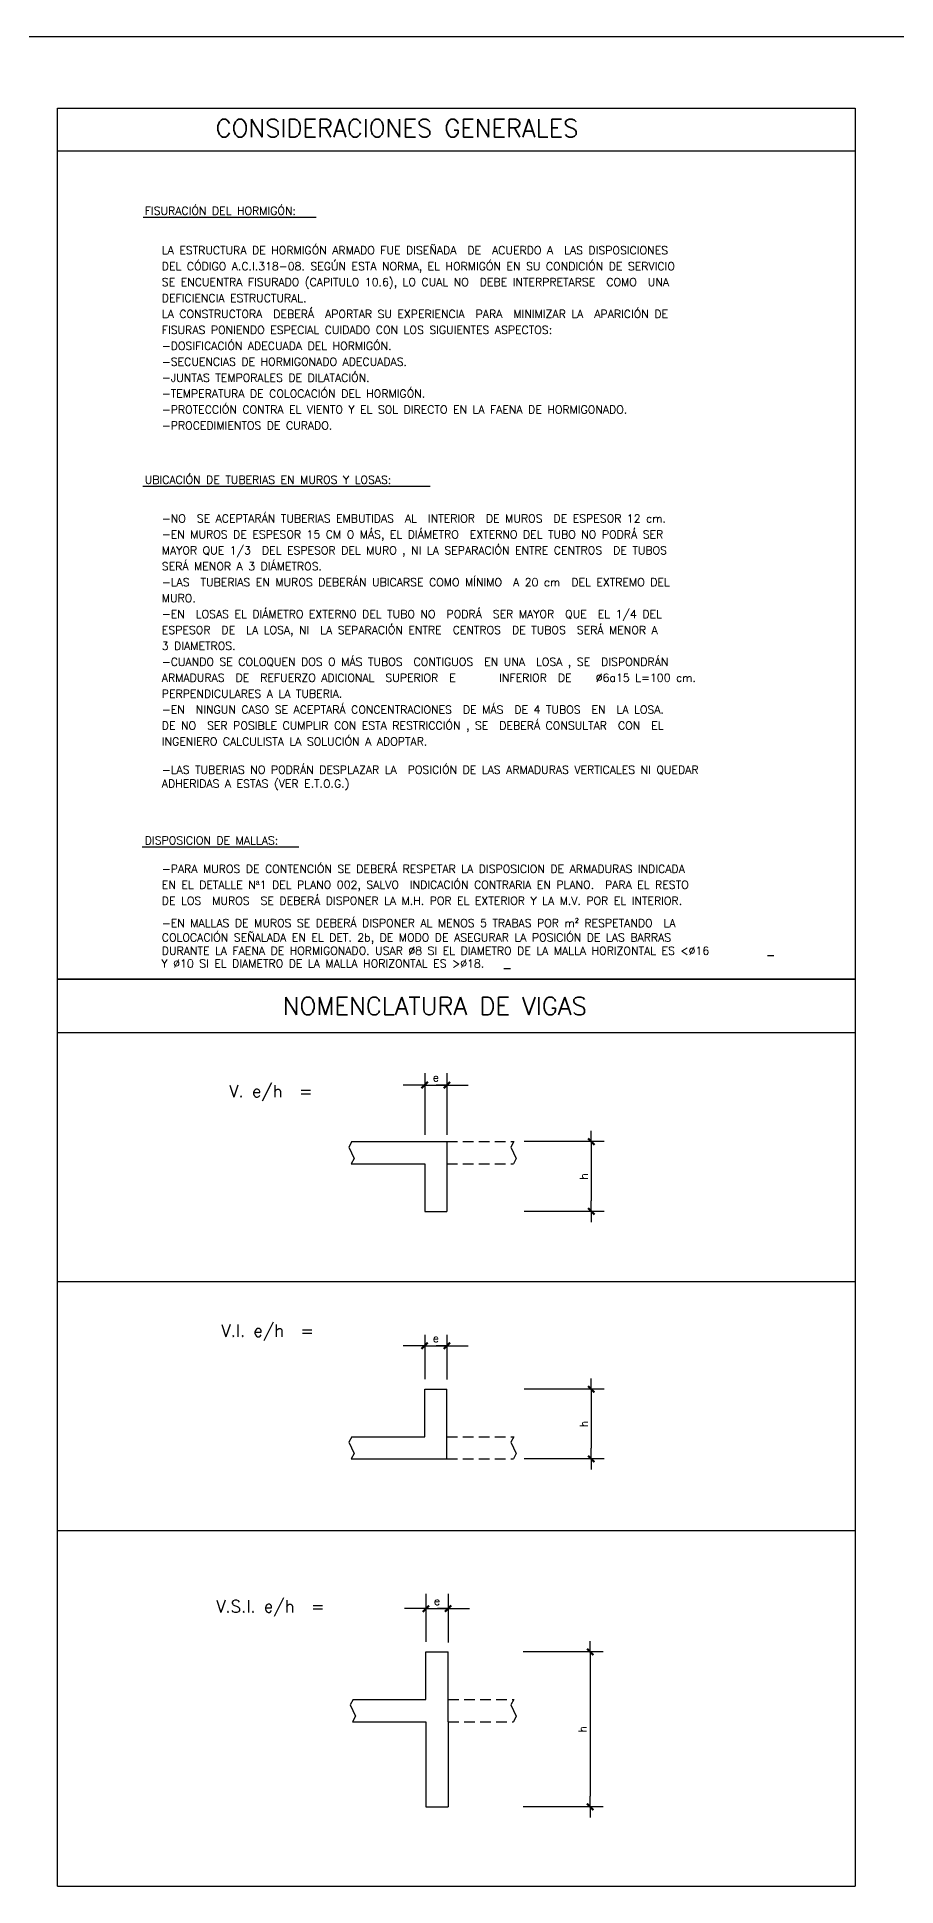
# Model space of a CAD drawing. Extents: x -5074 to 9257, y 66 to 14849.
# Drawn here: x 1966 to 3174, y 1523 to 4123 of the extents above; entities that cross this region are included whole.
import ezdxf

# ---------------------------------------------------------------- set-up
doc = ezdxf.new("R2010")
doc.units = 0
doc.header["$LTSCALE"] = 30
doc.header["$MEASUREMENT"] = 0
doc.linetypes.add('DASHED', pattern=[0.75, 0.5, -0.25])
doc.layers.get('0').update_dxf_attribs({"linetype": 'CONTINUOUS'})
for name, color, linetype in [('RLA-CORTES', 5, 'CONTINUOUS'), ('RLA-FORMATO', 7, 'CONTINUOUS'), ('RLA-TEXTOS1', 9, 'CONTINUOUS')]:
    doc.layers.add(name, color=color, linetype=linetype)
doc.styles.add('ROMAND', font='romand', dxfattribs={"height": 31.5})
doc.styles.add('ROMANS', font='romans.shx', dxfattribs={"height": 11.25})
doc.dimstyles.new('ING20', dxfattribs={"dimscale": 50, "dimtxt": 0.27, "dimasz": 0.3, "dimexe": 0.3, "dimexo": 1, "dimgap": 0.1, "dimtad": 1, "dimlfac": 0.4, "dimzin": 12, "dimdsep": 46, "dimtxsty": 'ROMANS', "dimblk1": 'TICK1', "dimblk2": 'TICK1', "dimsah": 1, "dimcen": 0.09, "dimse1": 1, "dimse2": 1, "dimclrd": 2, "dimclre": 1, "dimclrt": 3, "dimadec": 0, "dimazin": 0, "dimtfac": 1, "dimtix": 1, "dimtmove": 2, "dimatfit": 3, "dimldrblk": 'TICK1', "dimfxl": 1, "dimtolj": 1, "dimtzin": 12, "dimarcsym": 0})

# ---------------------------------------------------------------- blocks, each defined once
blk = doc.blocks.new('TICK1')
at = {"color": 2}
for points in [[(0, 0), (-1, 0)], [(0, 0), (1, 0)]]:
    blk.add_lwpolyline(points, dxfattribs=at)
at = {"color": 2, "const_width": 0.2}
blk.add_lwpolyline([(-0.3, -0.3), (0.3, 0.3)], dxfattribs=at)
blk = doc.blocks.new('*D26')
at = {"layer": 'RLA-CORTES', "color": 2, "lineweight": -2, "transparency": 16777216}
blk.add_line((2743.5, 1837.1), (2743.5, 1649.3), dxfattribs=at)
at = {"layer": 'RLA-CORTES', "color": 2, "lineweight": -2, "transparency": 16777216, "xscale": 15, "yscale": 15, "zscale": 15}
for p, rotation in [((2743.5, 1852.1), 90), ((2743.5, 1634.3), 270)]:
    blk.add_blockref('TICK1', p, dxfattribs=dict(at, rotation=rotation))
at = {"layer": 'RLA-CORTES', "color": 3, "transparency": 16777216, "insert": (2732.9, 1743.2), "char_height": 11.25, "attachment_point": 5, "rotation": 90, "style": 'ROMANS'}
blk.add_mtext('\\A1;h', dxfattribs=at)
blk = doc.blocks.new('*D27')
at = {"layer": 'RLA-CORTES', "color": 2, "lineweight": -2, "transparency": 16777216}
for p, q in [((2497.5, 1913), (2482.5, 1913)), ((2512.5, 1913), (2543.8, 1913)), ((2558.8, 1913), (2573.8, 1913))]:
    blk.add_line(p, q, dxfattribs=at)
at = {"layer": 'RLA-CORTES', "color": 2, "lineweight": -2, "transparency": 16777216, "xscale": 15, "yscale": 15, "zscale": 15}
blk.add_blockref('TICK1', (2512.5, 1913), dxfattribs=at)
at = {"layer": 'RLA-CORTES', "color": 2, "lineweight": -2, "transparency": 16777216, "xscale": 15, "yscale": 15, "zscale": 15, "rotation": 180}
blk.add_blockref('TICK1', (2543.8, 1913), dxfattribs=at)
at = {"layer": 'RLA-CORTES', "color": 3, "transparency": 16777216, "insert": (2528.2, 1923.7), "char_height": 11.25, "attachment_point": 5, "style": 'ROMANS'}
blk.add_mtext('\\A1;e', dxfattribs=at)
blk = doc.blocks.new('*D28')
at = {"layer": 'RLA-CORTES', "color": 2, "lineweight": -2, "transparency": 16777216}
for p, q in [((2495.8, 2282.6), (2480.8, 2282.6)), ((2510.8, 2282.6), (2542.1, 2282.6)), ((2557.1, 2282.6), (2572.1, 2282.6))]:
    blk.add_line(p, q, dxfattribs=at)
at = {"layer": 'RLA-CORTES', "color": 2, "lineweight": -2, "transparency": 16777216, "xscale": 15, "yscale": 15, "zscale": 15}
blk.add_blockref('TICK1', (2510.8, 2282.6), dxfattribs=at)
at = {"layer": 'RLA-CORTES', "color": 2, "lineweight": -2, "transparency": 16777216, "xscale": 15, "yscale": 15, "zscale": 15, "rotation": 180}
blk.add_blockref('TICK1', (2542.1, 2282.6), dxfattribs=at)
at = {"layer": 'RLA-CORTES', "color": 3, "transparency": 16777216, "insert": (2526.5, 2293.2), "char_height": 11.25, "attachment_point": 5, "style": 'ROMANS'}
blk.add_mtext('\\A1;e', dxfattribs=at)
blk = doc.blocks.new('*D29')
at = {"layer": 'RLA-CORTES', "color": 2, "lineweight": -2, "transparency": 16777216}
blk.add_line((2745.1, 2206.6), (2745.1, 2138.6), dxfattribs=at)
at = {"layer": 'RLA-CORTES', "color": 2, "lineweight": -2, "transparency": 16777216, "xscale": 15, "yscale": 15, "zscale": 15}
for p, rotation in [((2745.1, 2221.6), 90), ((2745.1, 2123.6), 270)]:
    blk.add_blockref('TICK1', p, dxfattribs=dict(at, rotation=rotation))
at = {"layer": 'RLA-CORTES', "color": 3, "transparency": 16777216, "insert": (2734.4, 2172.6), "char_height": 11.25, "attachment_point": 5, "rotation": 90, "style": 'ROMANS'}
blk.add_mtext('\\A1;h', dxfattribs=at)
blk = doc.blocks.new('*D30')
at = {"layer": 'RLA-CORTES', "color": 2, "lineweight": -2, "transparency": 16777216}
blk.add_line((2745.1, 2554.7), (2745.1, 2486.7), dxfattribs=at)
at = {"layer": 'RLA-CORTES', "color": 2, "lineweight": -2, "transparency": 16777216, "xscale": 15, "yscale": 15, "zscale": 15}
for p, rotation in [((2745.1, 2569.7), 90), ((2745.1, 2471.7), 270)]:
    blk.add_blockref('TICK1', p, dxfattribs=dict(at, rotation=rotation))
at = {"layer": 'RLA-CORTES', "color": 3, "transparency": 16777216, "insert": (2734.4, 2520.7), "char_height": 11.25, "attachment_point": 5, "rotation": 90, "style": 'ROMANS'}
blk.add_mtext('\\A1;h', dxfattribs=at)
blk = doc.blocks.new('*D31')
at = {"layer": 'RLA-CORTES', "color": 2, "lineweight": -2, "transparency": 16777216}
for p, q in [((2495.8, 2649.3), (2480.8, 2649.3)), ((2510.8, 2649.3), (2542.1, 2649.3)), ((2557.1, 2649.3), (2572.1, 2649.3))]:
    blk.add_line(p, q, dxfattribs=at)
at = {"layer": 'RLA-CORTES', "color": 2, "lineweight": -2, "transparency": 16777216, "xscale": 15, "yscale": 15, "zscale": 15}
blk.add_blockref('TICK1', (2510.8, 2649.3), dxfattribs=at)
at = {"layer": 'RLA-CORTES', "color": 2, "lineweight": -2, "transparency": 16777216, "xscale": 15, "yscale": 15, "zscale": 15, "rotation": 180}
blk.add_blockref('TICK1', (2542.1, 2649.3), dxfattribs=at)
at = {"layer": 'RLA-CORTES', "color": 3, "transparency": 16777216, "insert": (2526.5, 2660), "char_height": 11.25, "attachment_point": 5, "style": 'ROMANS'}
blk.add_mtext('\\A1;e', dxfattribs=at)

msp = doc.modelspace()

# ---------------------------------------------------------------- linework, layer by layer
at = {"layer": 'RLA-CORTES', "color": 2}
for p, q in [((1994.799, 1522.966), (1994.799, 2797.961)), ((1994.799, 2797.961), (3116.073, 2797.961)), ((3116.073, 2797.961), (3116.073, 1522.966)), ((1994.799, 2722.962), (3116.073, 2722.962)), ((2408.41, 2569.741), (2404.331, 2562.015)), ((2404.331, 2562.015), (2411.797, 2546.217)), ((2636.284, 2569.741), (2632.204, 2562.015)), ((2632.204, 2562.015), (2639.671, 2546.217)), ((2411.797, 2546.217), (2407.718, 2538.491)), ((2639.671, 2546.217), (2635.592, 2538.491)), ((1994.799, 2372.962), (3116.073, 2372.962)), ((2408.41, 2154.808), (2404.331, 2147.082)), ((2404.331, 2147.082), (2411.797, 2131.284)), ((2636.284, 2154.808), (2632.204, 2147.082)), ((2632.204, 2147.082), (2639.671, 2131.284)), ((2411.797, 2131.284), (2407.718, 2123.558)), ((2639.671, 2131.284), (2635.592, 2123.558)), ((1994.799, 2022.964), (3116.073, 2022.964)), ((2410.125, 1785.285), (2406.046, 1777.559)), ((2406.046, 1777.559), (2413.513, 1761.761)), ((2636.284, 1785.285), (2632.204, 1777.559)), ((2632.204, 1777.559), (2639.671, 1761.761)), ((2413.513, 1761.761), (2409.434, 1754.035)), ((2639.671, 1761.761), (2635.592, 1754.035)), ((1994.799, 1522.966), (3116.073, 1522.966))]:
    msp.add_line(p, q, dxfattribs=at)
at = {"layer": 'RLA-CORTES', "color": 1}
for p, q in [((2510.827, 2666.187), (2510.827, 2579.118)), ((2542.077, 2666.187), (2542.077, 2579.118)), ((2763.195, 2569.741), (2650.695, 2569.741)), ((2763.195, 2471.698), (2650.695, 2471.698)), ((2510.827, 2298.168), (2510.827, 2235.735)), ((2542.077, 2298.168), (2542.077, 2235.154)), ((2763.195, 2221.601), (2650.695, 2221.601)), ((2763.195, 2123.558), (2650.695, 2123.558)), ((2512.542, 1933.611), (2512.542, 1866.211)), ((2543.792, 1933.611), (2543.792, 1865.63)), ((2761.62, 1852.078), (2649.12, 1852.078)), ((2761.62, 1634.29), (2649.12, 1634.29))]:
    msp.add_line(p, q, dxfattribs=at)
at = {"layer": 'RLA-CORTES'}
for p, q in [((2408.41, 2569.741), (2542.077, 2569.741)), ((2542.077, 2569.741), (2542.077, 2471.698)), ((2407.718, 2538.491), (2510.827, 2538.491)), ((2510.827, 2538.491), (2510.827, 2471.698)), ((2510.827, 2471.698), (2542.077, 2471.698)), ((2510.827, 2154.808), (2510.827, 2221.601)), ((2510.827, 2221.601), (2542.077, 2221.601)), ((2542.077, 2123.558), (2542.077, 2221.601)), ((2408.41, 2154.808), (2510.827, 2154.808)), ((2407.718, 2123.558), (2542.077, 2123.558)), ((2512.542, 1785.285), (2512.542, 1852.078)), ((2512.542, 1852.078), (2543.792, 1852.078)), ((2543.792, 1754.035), (2543.792, 1852.078)), ((2410.125, 1785.285), (2512.542, 1785.285)), ((2409.434, 1754.035), (2512.542, 1754.035)), ((2512.542, 1754.035), (2512.542, 1634.29)), ((2543.792, 1754.035), (2543.792, 1634.29)), ((2512.542, 1634.29), (2543.792, 1634.29))]:
    msp.add_line(p, q, dxfattribs=at)
at = {"layer": 'RLA-CORTES', "color": 2, "linetype": 'DASHED'}
for p, q in [((2542.077, 2569.741), (2636.284, 2569.741)), ((2542.077, 2538.491), (2635.592, 2538.491)), ((2542.077, 2154.808), (2636.284, 2154.808)), ((2542.077, 2123.558), (2635.592, 2123.558)), ((2543.792, 1785.285), (2636.284, 1785.285)), ((2543.792, 1754.035), (2635.592, 1754.035))]:
    msp.add_line(p, q, dxfattribs=at)
at = {"layer": 'RLA-FORMATO', "color": 6, "linetype": 'Continuous'}
msp.add_line((5686.9, 4123.098), (-58.1, 4123.098), dxfattribs=at)
at = {"layer": 'RLA-TEXTOS1', "color": 2}
for p, q in [((1994.799, 3963.092), (3116.073, 3963.092)), ((1994.799, 1522.966), (2937.088, 1522.966))]:
    msp.add_line(p, q, dxfattribs=at)
at = {"layer": 'RLA-TEXTOS1'}
for p, q in [((2114.858, 3869.553), (2358.07, 3869.553)), ((2114.769, 3491.329), (2518.517, 3491.329)), ((2113.425, 2984.193), (2334.067, 2984.193)), ((2622.031, 2813.417), (2631.586, 2813.417)), ((3001.926, 2831.047), (2992.647, 2831.047))]:
    msp.add_line(p, q, dxfattribs=at)
at = {"layer": 'RLA-TEXTOS1', "color": 2}
msp.add_lwpolyline([(1994.799, 2797.961), (1994.799, 4023.103), (3116.073, 4023.103), (3116.073, 2797.961), (1994.799, 2797.961)], close=True, dxfattribs=at)

# ---------------------------------------------------------------- texts
at = {"layer": 'RLA-CORTES', "color": 5, "style": 'ROMANS'}
msp.add_text('NOMENCLATURA DE VIGAS', height=25, dxfattribs=at).set_placement((2311.346, 2747.961))
at = {"layer": 'RLA-CORTES', "color": 3, "style": 'ROMAND'}
for s, p in [('V. e/h  =', (2235.948, 2632.193)), ('V.I. e/h  =', (2224.898, 2295.405)), ('V.S.I. e/h  =', (2217.743, 1907.783))]:
    msp.add_text(s, height=17, dxfattribs=at).set_placement(p)
at = {"layer": 'RLA-TEXTOS1', "color": 5, "style": 'ROMANS'}
msp.add_text('CONSIDERACIONES GENERALES', height=25, dxfattribs=at).set_placement((2216.996, 3982.449))
at = {"layer": 'RLA-TEXTOS1', "style": 'ROMANS'}
for s, p in [('FISURACIÓN DEL HORMIGÓN:', (2117.236, 3873.051)), ('LA ESTRUCTURA DE HORMIGÓN ARMADO FUE DISEÑADA  DE  ACUERDO A  LAS DISPOSICIONES', (2141.24, 3817.549)), ('DEL CÓDIGO A.C.I.318-08. SEGÚN ESTA NORMA, EL HORMIGÓN EN SU CONDICIÓN DE SERVICIO', (2141.24, 3795.055)), ('SE ENCUENTRA FISURADO (CAPITULO 10.6), LO CUAL NO  DEBE INTERPRETARSE  COMO  UNA', (2141.24, 3772.741)), ('DEFICIENCIA ESTRUCTURAL. ', (2141.24, 3750.337)), ('LA CONSTRUCTORA  DEBERÁ  APORTAR SU EXPERIENCIA  PARA  MINIMIZAR LA  APARICIÓN DE', (2141.24, 3727.933)), ('FISURAS PONIENDO ESPECIAL CUIDADO CON LOS SIGUIENTES ASPECTOS:', (2141.24, 3705.529)), ('-DOSIFICACIÓN ADECUADA DEL HORMIGÓN.', (2141.24, 3683.125)), ('-SECUENCIAS DE HORMIGONADO ADECUADAS.', (2141.24, 3660.721)), ('-JUNTAS TEMPORALES DE DILATACIÓN.', (2141.24, 3638.317)), ('-TEMPERATURA DE COLOCACIÓN DEL HORMIGÓN.', (2141.24, 3615.913)), ('-PROTECCIÓN CONTRA EL VIENTO Y EL SOL DIRECTO EN LA FAENA DE HORMIGONADO.', (2141.24, 3593.509)), ('-PROCEDIMIENTOS DE CURADO.', (2141.24, 3571.105)), ('UBICACIÓN DE TUBERIAS EN MUROS Y LOSAS:', (2117.236, 3494.827)), ('-NO  SE ACEPTARÁN TUBERIAS EMBUTIDAS  AL  INTERIOR  DE MUROS  DE ESPESOR 12 cm.', (2141.24, 3440.369)), ('-EN MUROS DE ESPESOR 15 CM O MÁS, EL DIÁMETRO  EXTERNO DEL TUBO NO PODRÁ SER ', (2141.24, 3417.965)), ('MAYOR QUE 1/3  DEL ESPESOR DEL MURO , NI LA SEPARACIÓN ENTRE CENTROS  DE TUBOS', (2141.24, 3395.561)), ('SERÁ MENOR A 3 DIÁMETROS.', (2141.24, 3373.157)), ('-LAS  TUBERIAS EN MUROS DEBERÁN UBICARSE COMO MÍNIMO  A 20 cm  DEL EXTREMO DEL', (2141.24, 3350.753)), ('MURO.', (2141.24, 3328.349)), ('-EN  LOSAS EL DIÁMETRO EXTERNO DEL TUBO NO  PODRÁ  SER MAYOR  QUE  EL 1/4 DEL', (2141.24, 3305.945)), ('ESPESOR  DE  LA LOSA, NI  LA SEPARACIÓN ENTRE  CENTROS  DE TUBOS  SERÁ MENOR A ', (2141.24, 3283.541)), ('3 DIAMETROS.', (2141.24, 3261.261)), ('-CUANDO SE COLOQUEN DOS O MÁS TUBOS  CONTIGUOS  EN UNA  LOSA , SE  DISPONDRÁN ', (2141.24, 3238.812)), ('ARMADURAS  DE  REFUERZO ADICIONAL  SUPERIOR  E   INFERIOR  DE   %%C6a15 L=100 cm. ', (2141.24, 3216.408)), ('PERPENDICULARES A LA TUBERIA.', (2141.24, 3194.004)), ('-EN  NINGUN CASO SE ACEPTARÁ CONCENTRACIONES  DE MÁS  DE 4 TUBOS  EN  LA LOSA.', (2141.24, 3171.6)), ('DE NO  SER POSIBLE CUMPLIR CON ESTA RESTRICCIÓN , SE  DEBERÁ CONSULTAR  CON  EL ', (2141.24, 3149.196)), ('INGENIERO CALCULISTA LA SOLUCIÓN A ADOPTAR.', (2141.24, 3126.792)), ('-LAS TUBERIAS NO PODRÁN DESPLAZAR LA  POSICIÓN DE LAS ARMADURAS VERTICALES NI QUEDAR', (2141.24, 3087.024)), ('ADHERIDAS A ESTAS (VER E.T.O.G.)', (2141.24, 3067.483)), ('DISPOSICION DE MALLAS:', (2117.236, 2987.69)), ('-PARA MUROS DE CONTENCIÓN SE DEBERÁ RESPETAR LA DISPOSICION DE ARMADURAS INDICADA', (2141.24, 2947.659)), ('EN EL DETALLE Nª1 DEL PLANO 002, SALVO  INDICACIÓN CONTRARIA EN PLANO.  PARA EL RESTO  ', (2141.24, 2925.255)), ('DE LOS  MUROS  SE DEBERÁ DISPONER LA M.H. POR EL EXTERIOR Y LA M.V. POR EL INTERIOR.', (2141.24, 2902.851)), ('-EN MALLAS DE MUROS SE DEBERÁ DISPONER AL MENOS 5 TRABAS POR m² RESPETANDO  LA', (2141.24, 2871.372)), ('COLOCACIÓN SEÑALADA EN EL DET. 2b, DE MODO DE ASEGURAR LA POSICIÓN DE LAS BARRAS ', (2141.24, 2851.137)), ('DURANTE LA FAENA DE HORMIGONADO. USAR %%C8 SI EL DIAMETRO DE LA MALLA HORIZONTAL ES <%%C16  ', (2141.24, 2832.521)), ('Y %%C10 SI EL DIAMETRO DE LA MALLA HORIZONTAL ES >%%C18. ', (2140.795, 2814.56))]:
    msp.add_text(s, height=11.252, dxfattribs=at).set_placement(p)

# ---------------------------------------------------------------- dimensions: what is measured, and where the dimension line sits
at = {"layer": 'RLA-CORTES', "color": 2}
for base, p1, p2, picture, middle in [((2542.077, 2649.337), (2510.827, 2649.337), (2542.077, 2649.337), '*D31', (2526.452, 2659.962)), ((2542.077, 2282.561), (2510.827, 2220.751), (2542.077, 2220.751), '*D28', (2526.452, 2293.186)), ((2543.792, 1913.037), (2512.542, 1851.227), (2543.792, 1851.227), '*D27', (2528.167, 1923.662))]:
    dim = msp.add_linear_dim(base=base, p1=p1, p2=p2, text='e', dimstyle='ING20', dxfattribs=at)
    dim.commit()
    dim.dimension.update_dxf_attribs({"geometry": picture, "text_midpoint": middle})
for base, p1, p2, picture, middle in [((2745.055, 2471.698), (2745.055, 2569.741), (2745.055, 2471.698), '*D30', (2734.43, 2520.72)), ((2745.055, 2123.558), (2745.055, 2221.601), (2745.055, 2123.558), '*D29', (2734.43, 2172.58)), ((2743.48, 1634.29), (2743.48, 1852.078), (2743.48, 1634.29), '*D26', (2732.855, 1743.184))]:
    dim = msp.add_linear_dim(base=base, p1=p1, p2=p2, angle=90, text='h', dimstyle='ING20', dxfattribs=at)
    dim.commit()
    dim.dimension.update_dxf_attribs({"geometry": picture, "text_midpoint": middle})

doc.saveas('drawing.dxf')
